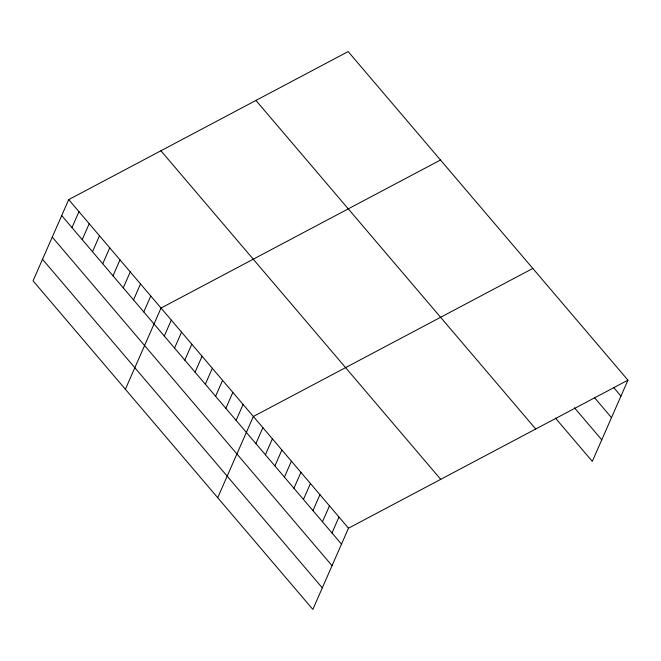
<?xml version="1.0" encoding="UTF-8"?>
<svg xmlns="http://www.w3.org/2000/svg" width="661" height="661" viewBox="0 0 661 661"><rect width="100%" height="100%" fill="white"/><g stroke="black" fill="none" stroke-linecap="round" stroke-linejoin="round"><path stroke-width="0.99" d="M68.703 199.622L33.05 280.842L312.843 609.417L348.496 528.197L627.95 380.158L348.157 51.583L68.703 199.622L348.496 528.197M71.966 227.607L78.965 211.669M82.22 239.654L89.218 223.715M92.482 251.709L99.481 235.77M102.744 263.756L109.743 247.817M112.998 275.802L119.996 259.864M123.26 287.849L130.258 271.911M133.522 299.896L140.512 283.957M143.776 311.942L150.774 296.004M125.383 389.271L161.036 308.051L440.49 160.012M164.3 336.036L171.29 320.098M174.554 348.083L181.552 332.144M184.816 360.138L191.814 344.199M195.069 372.184L202.068 356.246M205.331 384.231L212.33 368.293M215.593 396.278L222.583 380.339M225.847 408.324L232.846 392.386M236.109 420.371L243.108 404.433M217.709 497.7L253.361 416.48L532.824 268.44M255.881 443.589L262.88 427.65M265.392 454.76L272.39 438.821M274.91 465.931L281.9 449.992M284.42 477.102L291.418 461.163M293.93 488.272L300.929 472.342M303.449 499.452L310.439 483.513M312.959 510.623L319.957 494.684M322.469 521.793L329.467 505.855M331.987 532.964L338.977 517.026M627.95 380.158L592.297 461.378L555.513 418.182M613.978 387.9L620.952 396.096M594.371 397.525L611.499 417.636M574.483 407.812L601.758 439.829M255.939 100.439L535.732 429.014M160.92 150.774L440.713 479.341M61.704 215.56L341.497 544.135M52.252 237.101L332.037 565.676M42.511 259.302L322.295 587.869"/></g></svg>
